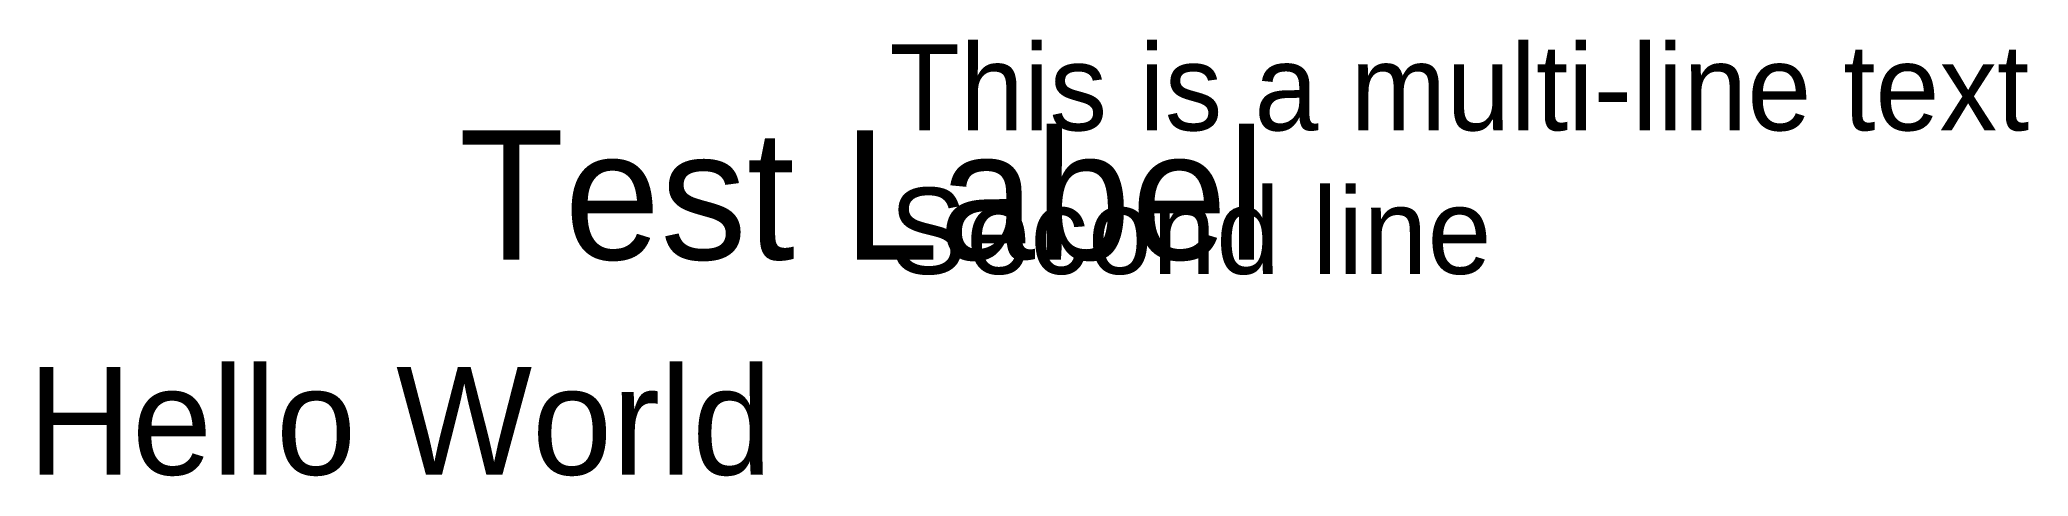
# Model space of a CAD drawing. Header units: metres. Extents: x 0.3 to 46.4, y 0 to 10.1.
import ezdxf

# ---------------------------------------------------------------- set-up
doc = ezdxf.new("R2010")
doc.units = ezdxf.units.M

msp = doc.modelspace()

# ---------------------------------------------------------------- texts
for s, height, p in [('Test Label', 3, (10, 5)), ('Hello World', 2.5, (0, 0))]:
    msp.add_text(s, height=height).set_placement(p)
at = {"insert": (20, 10), "char_height": 2, "attachment_point": 1}
msp.add_mtext('This is a multi-line text\\PSecond line', dxfattribs=at)

doc.saveas('drawing.dxf')
